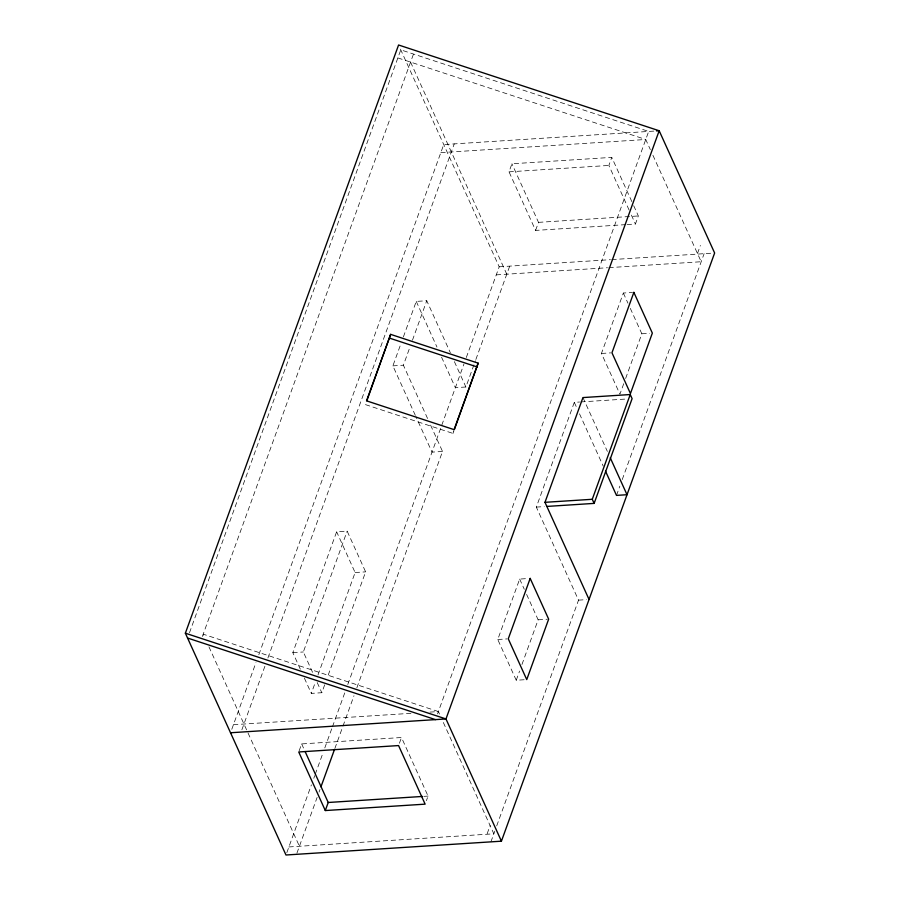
<?xml version="1.0" encoding="UTF-8"?>
<svg xmlns="http://www.w3.org/2000/svg" width="900" height="900" viewBox="0 0 900 900"><rect width="100%" height="100%" fill="white"/><g stroke="black" fill="none" stroke-linecap="round" stroke-linejoin="round"><path stroke-width="0.67" stroke-dasharray="4.5 3.38" d="M365.445 404.606L452.993 433.418L453.713 430.897M189.484 632.756L400.781 49.86L648.675 131.434L437.546 713.869M202.365 636.48L413.494 54.045M231.784 729.304L255.96 662.602M258.84 654.683L443.745 144.562L653.929 131.096M241.875 729.788L265.039 665.899M267.907 657.967L454.252 143.899M415.327 415.339L392.884 365.873L400.511 344.824M403.38 336.926L416.25 301.41L426.757 300.735L450.36 352.744M300.33 669.195L292.826 652.646L336.634 531.788L347.141 531.113L365.625 571.86L327.532 676.957M427.567 418.478L403.391 365.197L410.074 346.781M412.459 340.2L426.757 300.735M312.581 672.345L303.334 651.971L347.141 531.113M324.675 684.832L321.817 692.719L311.31 693.394L315.596 681.57M317.981 675L355.118 572.535L336.634 531.788M299.149 750.825L301.646 743.918L401.49 737.516L428.062 796.084L426.397 800.696M625.725 224.64L535.59 230.411L509.017 171.844L511.942 163.778L611.775 157.376L631.991 201.949M286.819 852.694L311.4 784.879M313.796 778.275L314.752 775.643M315.225 774.315L322.886 753.188M324.799 747.911L331.976 728.1M332.46 726.784L344.902 692.449M347.771 684.529L463.939 364.061M466.312 357.502L499.196 266.805L399.679 47.43M296.91 853.178L317.126 797.411M319.039 792.135L319.995 789.491M334.834 748.553L342.495 727.425M342.968 726.109L353.981 695.734M356.85 687.814L442.53 451.451L429.863 423.551M441.574 357.221L455.377 387.675L465.896 387L475.402 360.765M475.875 359.449L509.704 266.141M452.993 433.418L453.938 430.808M535.59 230.411L538.504 222.356L511.942 163.778M399.409 743.265L401.49 737.516M629.077 210.004L608.861 165.442L611.775 157.376M627.109 224.55L635.423 224.01L638.347 215.955L632.576 203.22M496.71 825.885L578.531 600.143L536.332 507.105L574.301 402.356L579.555 402.019M524.126 679.748L516.24 680.254L497.756 639.506L519.66 579.071L527.546 578.565M623.734 383.704L619.931 394.211L601.447 353.464L623.351 293.04L632.543 292.444M516.24 680.254L519.581 671.051M521.955 664.492L538.144 619.819L526.59 594.36M625.635 378.45L641.835 333.787L630.281 308.317M487.192 833.648L490.106 825.592M697.477 253.507L700.403 245.453M490.916 841.86L494.798 831.161M616.5 495.394L619.852 486.146M622.249 479.554L704.126 253.665M440.82 152.629L645.75 139.489L650.351 149.625M509.017 171.844L608.861 165.442M538.504 222.356L638.347 215.955M499.196 266.805L610.414 259.684M611.809 259.594L712.001 253.17M496.271 274.871L607.489 267.739M608.884 267.649L701.201 261.731L652.646 154.688M641.835 333.787L649.71 333.281M392.884 365.873L403.391 365.197M601.447 353.464L610.639 352.879M580.871 401.929L626.535 399.004M442.53 451.451L432.011 452.126L415.901 416.61M536.332 507.105L544.219 506.599M355.118 572.535L365.625 571.86M578.531 600.143L586.418 599.636M538.144 619.819L547.346 619.234M292.826 652.646L303.334 651.971M497.756 639.506L506.959 638.91M233.449 724.702L411.806 713.261M429.998 712.102L438.39 711.562L439.537 714.094M423.9 796.354L428.062 796.084M288.9 846.945L493.841 833.805L442.98 721.699M397.856 57.915L645.75 139.489M438.39 711.562L203.197 634.174L204.93 637.965M631.384 215.1L635.423 224.01M623.351 293.04L627.964 303.221M582.952 397.575L607.354 451.384M574.301 402.356L577.192 408.724M579.51 413.82L603.202 466.076M410.569 62.1L506.779 274.196M454.387 361.631L465.896 387M416.25 301.41L436.973 347.074M519.66 579.071L524.284 589.264M317.194 682.526L321.817 692.719M304.38 678.116L311.31 693.394M301.646 743.918L304.537 750.285M208.946 646.83L299.419 846.27"/><path stroke-width="1.35" d="M366.863 400.691L390.634 334.361L478.17 363.161L454.41 429.502M185.366 633.195L398.576 45L659.183 130.759L714.634 253.001L501.424 841.185L285.986 855L185.366 633.195L445.973 718.942L501.424 841.185M390.634 334.361L366.536 400.838L454.084 429.637L478.17 363.161M320.951 786.847L334.35 749.88M325.305 810.551L298.733 751.972L398.565 745.571L425.137 804.15L325.305 810.551L328.219 802.485L305.123 751.556M589.05 599.467L544.984 502.324L582.952 397.575L630.236 394.537L632.104 398.644L594.135 503.392L546.84 506.43M594.135 503.392L592.268 499.286L630.236 394.537M656.55 130.928L659.183 130.759L445.973 718.942L230.535 732.758M544.984 502.324L592.268 499.286M328.219 802.485L422.516 796.444M389.543 338.13L477.09 366.941M187.571 638.044L435.465 719.617M610.245 457.762L627.019 494.719L616.5 495.394L605.52 471.173M530.179 578.396L508.264 638.831L526.748 679.579L548.663 619.144L530.179 578.396M633.859 292.365L611.955 352.789L630.439 393.536L652.342 333.113L633.859 292.365"/></g></svg>
